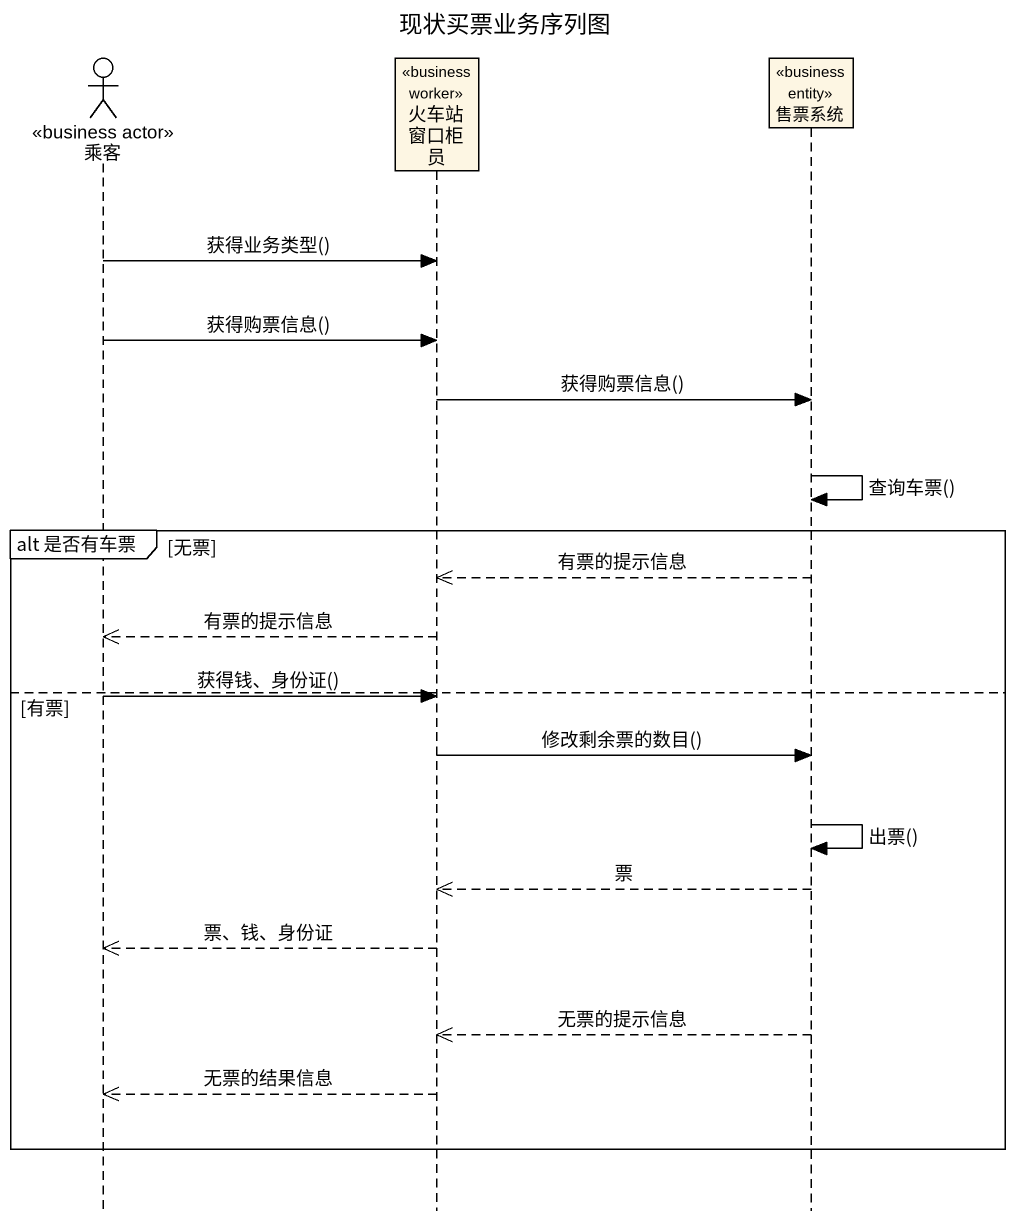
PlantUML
@startuml
title 现状买票业务序列图
hide footbox
actor 乘客 <<business actor>>
participant 火车站窗口柜员 <<business worker>>
participant 售票系统 <<business entity>>

乘客 -> 火车站窗口柜员 : 获得业务类型()
乘客 -> 火车站窗口柜员 : 获得购票信息()
火车站窗口柜员 -> 售票系统 : 获得购票信息()
售票系统 -> 售票系统 : 查询车票()
group alt 是否有车票 [无票]
  售票系统 -->> 火车站窗口柜员 : 有票的提示信息
  火车站窗口柜员 -->> 乘客 : 有票的提示信息
else 有票
  乘客 -> 火车站窗口柜员 : 获得钱、身份证()
  火车站窗口柜员 -> 售票系统 : 修改剩余票的数目()
  售票系统 -> 售票系统 : 出票()
  售票系统 -->> 火车站窗口柜员 : 票
  火车站窗口柜员 -->> 乘客 : 票、钱、身份证
  售票系统 -->> 火车站窗口柜员 : 无票的提示信息
  火车站窗口柜员 -->> 乘客 : 无票的结果信息
end
@enduml
